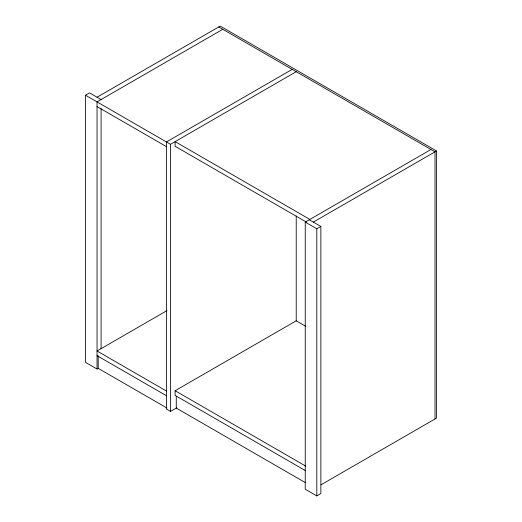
<?xml version="1.0" encoding="UTF-8"?>
<svg xmlns="http://www.w3.org/2000/svg" width="522" height="522" viewBox="0 0 522 522"><rect width="100%" height="100%" fill="white"/><g stroke="black" fill="none" stroke-linecap="round" stroke-linejoin="round"><path stroke-width="0.78" d="M98.39 368.238L97.04 369.021L85.477 362.34L85.477 95.219L89.523 92.877L101.092 99.558M97.04 97.222L220.225 26.1L436.522 150.975L436.522 418.102L321.076 484.755M222.77 29.304L97.04 101.894L97.04 369.021M292.17 69.374L166.44 141.964L166.44 409.085L170.492 411.421L176.847 407.754M85.477 95.219L170.492 144.3L296.222 71.71M309.292 219.762L320.86 226.437L320.86 493.564L316.808 495.9L305.24 489.225L305.24 222.098L430.97 149.507M313.337 222.098L436.522 150.975M166.968 310.616L97.04 350.986L166.44 391.056M305.24 222.098L316.808 228.78L320.86 226.437M305.638 470.753L175.118 395.395L175.118 390.724L296.222 320.802L305.39 326.1M218.725 26.968L435.022 151.843L435.022 418.97M309.872 219.429L175.118 141.632L175.118 146.304L306.342 222.065M97.04 106.573L166.44 146.636M175.118 390.724L305.638 466.074M97.04 355.665L166.44 395.728M305.383 482.622L176.273 408.087L176.273 396.302M166.896 408.015L98.201 368.349L98.201 355.782M316.808 228.78L316.808 495.9M296.222 215.86L296.222 320.919M170.492 144.3L170.492 411.421M101.092 108.517L101.092 348.761"/></g></svg>
